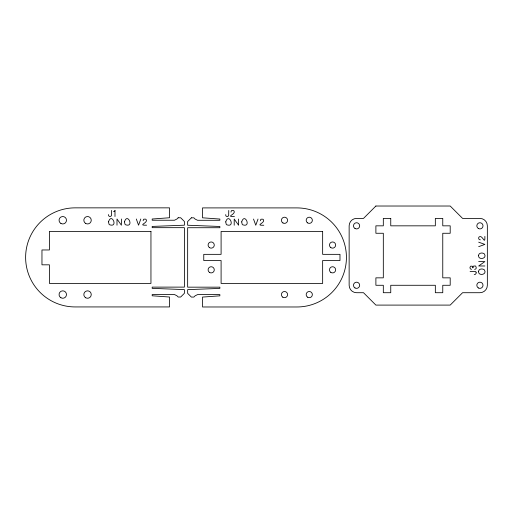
<?xml version="1.0" encoding="UTF-8"?>
<svg xmlns="http://www.w3.org/2000/svg" width="513" height="513" viewBox="0 0 513 513"><rect width="100%" height="100%" fill="white"/><g stroke="black" fill="none" stroke-linecap="round" stroke-linejoin="round"><path stroke-width="0.77" d="M484.875 236.397C485.17 245.522 482.887 235.647 479.783 236.615C477.885 236.974 478.469 240.11 480.38 239.834M111.539 210.413L111.475 215.543A1.43 1.43 0 0 1 111.308 215.89L110.237 216.518A1.988 1.988 0 0 1 109.724 216.499L108.846 216.005A1.347 1.347 0 0 1 108.589 215.55L108.525 214.562M228.747 210.458L228.683 215.595A1.43 1.43 0 0 1 228.522 215.941L227.445 216.563A1.988 1.988 0 0 1 226.938 216.544L226.053 216.05A1.347 1.347 0 0 1 225.797 215.601L225.739 214.607M143.14 220.699L143.525 219.487A1.385 1.385 0 0 1 143.89 219.16L145.724 219.166A1.359 1.359 0 0 1 146.064 219.474C148.642 222.95 136.9 225.457 146.583 225.194M230.978 212.081L231.357 210.869A1.385 1.385 0 0 1 231.729 210.542L233.562 210.548A1.359 1.359 0 0 1 233.902 210.856C236.48 214.325 224.739 216.832 234.415 216.576M260.354 220.75L260.732 219.538A1.385 1.385 0 0 1 261.104 219.211L262.938 219.218A1.359 1.359 0 0 1 263.278 219.526C265.856 222.995 254.115 225.502 263.791 225.239M140.806 219L138.561 225.194L136.311 219M258.013 219.051L255.769 225.239L253.525 219.051M478.68 246.663L484.875 244.419L478.68 242.168M113.527 211.67L114.418 211.382A1.353 1.353 0 0 0 114.732 211.099L114.989 210.33L114.989 216.524M474.66 269.466L475.872 268.87A1.686 1.686 0 0 0 476.09 268.434L476.179 268.087A2.931 2.931 0 0 0 476.199 267.497L475.737 266.247A1.27 1.27 0 0 0 475.352 265.984L473.717 266.042A1.385 1.385 0 0 0 473.326 266.35L472.89 267.966L472.582 266.555A1.173 1.173 0 0 0 472.281 266.234L470.774 266.138L470.036 267.19A3.014 3.014 0 0 0 470.017 267.805A2.238 2.238 0 0 0 470.081 268.184A1.68 1.68 0 0 0 470.209 268.504A1.507 1.507 0 0 0 470.479 268.883L470.831 269.139A1.494 1.494 0 0 0 471.255 269.28L471.556 269.306M478.68 261.572L484.875 261.572L478.68 265.978L484.875 265.978M474.243 274.449L475.468 274.282L476.173 273.249A1.988 1.988 0 0 0 476.199 272.743L476.173 272.583A1.43 1.43 0 0 0 476.045 272.172M470.094 271.435L475.224 271.505A1.43 1.43 0 0 1 475.57 271.666L475.775 271.826A1.295 1.295 0 0 1 476.019 272.153M238.609 219.051L238.609 225.239L234.204 219.051L234.204 225.239M121.401 219L121.401 225.194L116.996 219L116.996 225.194M108.532 221.847L108.993 224.13A2.174 2.174 0 0 0 109.526 224.739C118.702 227.971 111.449 211.972 108.532 221.847M124.486 221.847L124.954 224.13A2.174 2.174 0 0 0 125.48 224.739C134.656 227.971 127.404 211.972 124.486 221.847M225.739 221.898L226.207 224.175A2.174 2.174 0 0 0 226.733 224.784C235.909 228.022 228.657 212.016 225.739 221.898M241.7 221.898L242.162 224.175A2.174 2.174 0 0 0 242.687 224.784C251.864 228.022 244.618 212.016 241.7 221.898M478.533 255.487C478.058 260.38 487.26 258.802 484.567 254.243A2.27 2.27 0 0 0 484.041 253.659C482.252 252.447 478.674 252.858 478.533 255.487M478.533 271.441C478.058 276.334 487.26 274.756 484.567 270.197A2.27 2.27 0 0 0 484.041 269.62C482.252 268.402 478.674 268.818 478.533 271.441M178.191 217.762L176.953 219L174.478 220.237L152.188 220.237L152.188 219L169.527 217.762L169.527 207.855L75.154 207.855A49.537 49.537 0 0 0 25.618 257.391A49.537 49.537 0 0 0 75.154 306.934L169.527 306.934L169.527 297.027L152.188 295.783L152.188 294.545L174.478 294.545L176.953 295.783L178.191 297.027L180.672 297.027L184.385 293.308L184.385 289.595L152.188 288.357L152.188 287.12L184.385 287.12L184.385 227.669L152.188 227.669L152.188 226.432L184.385 225.194L184.385 221.481L180.672 217.762L178.191 217.762M191.375 217.813L187.655 221.526L187.655 225.239L219.859 226.483L219.859 227.721L187.655 227.721L187.655 287.165L219.859 287.165L219.859 288.402L187.655 289.64L187.655 293.359L191.375 297.072L193.85 297.072L195.087 295.834L197.563 294.597L219.859 294.597L219.859 295.834L202.52 297.072L202.52 306.979L296.886 306.979A49.537 49.537 0 0 0 346.429 257.443A49.537 49.537 0 0 0 296.886 207.906L202.52 207.906L202.52 217.813L219.859 219.051L219.859 220.289L197.563 220.289L195.087 219.051L193.85 217.813L191.375 217.813M375.888 206.021L363.505 218.403L356.567 218.403A7.432 7.432 0 0 0 349.141 225.835L349.141 285.279A7.432 7.432 0 0 0 356.567 292.711L363.505 292.711L375.888 305.094L450.196 305.094L462.579 292.711L479.918 292.711A7.432 7.432 0 0 0 487.35 285.279L487.35 225.835A7.432 7.432 0 0 0 479.918 218.403L462.579 218.403L450.196 206.021L375.888 206.021M390.752 218.403L383.32 218.403L383.32 225.835L375.888 225.835L375.888 233.268L383.32 233.268L383.32 277.847L375.888 277.847L375.888 285.279L383.32 285.279L383.32 292.711L390.752 292.711L390.752 285.279L435.338 285.279L435.338 292.711L442.764 292.711L442.764 285.279L450.196 285.279L450.196 277.847L442.764 277.847L442.764 233.268L450.196 233.268L450.196 225.835L442.764 225.835L442.764 218.403L435.338 218.403L435.338 225.835L390.752 225.835L390.752 218.403M150.95 231.389L49.395 231.389L49.395 249.966L41.963 249.966L41.963 264.823L49.395 264.823L49.395 283.4L150.95 283.4L150.95 231.389M322.651 231.434L221.097 231.434L221.097 254.345L203.757 254.345L203.757 260.54L221.097 260.54L221.097 283.452L322.651 283.452L322.651 260.54L339.984 260.54L339.984 254.345L322.651 254.345L322.651 231.434M60.912 223.456A3.713 3.713 0 0 0 66.485 220.237A3.713 3.713 0 0 0 60.912 217.025A3.713 3.713 0 0 0 60.912 223.456M85.684 223.456A3.713 3.713 0 0 0 91.256 220.237A3.713 3.713 0 0 0 85.684 217.025A3.713 3.713 0 0 0 85.684 223.456M85.684 297.764A3.713 3.713 0 0 0 91.256 294.545A3.713 3.713 0 0 0 85.684 291.333A3.713 3.713 0 0 0 85.684 297.764M60.912 297.764A3.713 3.713 0 0 0 66.485 294.545A3.713 3.713 0 0 0 60.912 291.333A3.713 3.713 0 0 0 60.912 297.764M282.958 222.969A3.097 3.097 0 0 0 287.601 220.289A3.097 3.097 0 0 0 282.958 217.608A3.097 3.097 0 0 0 282.958 222.969M307.537 222.854A3.097 3.097 0 0 0 312.359 220.507A3.097 3.097 0 0 0 307.922 217.506A3.097 3.097 0 0 0 307.537 222.854M282.772 297.162A3.097 3.097 0 0 0 287.594 294.815A3.097 3.097 0 0 0 283.15 291.807A3.097 3.097 0 0 0 282.772 297.162M307.537 297.162A3.097 3.097 0 0 0 312.359 294.815A3.097 3.097 0 0 0 307.922 291.807A3.097 3.097 0 0 0 307.537 297.162M330.821 247.619A3.097 3.097 0 0 0 335.643 245.278A3.097 3.097 0 0 0 331.206 242.271A3.097 3.097 0 0 0 330.821 247.619M330.821 272.39A3.097 3.097 0 0 0 335.643 270.05A3.097 3.097 0 0 0 331.206 267.042A3.097 3.097 0 0 0 330.821 272.39M209.451 272.39A3.097 3.097 0 0 0 214.274 270.05A3.097 3.097 0 0 0 209.836 267.042A3.097 3.097 0 0 0 209.451 272.39M209.451 247.619A3.097 3.097 0 0 0 214.274 245.278A3.097 3.097 0 0 0 209.836 242.271A3.097 3.097 0 0 0 209.451 247.619M355.022 228.516A3.097 3.097 0 0 0 359.664 225.835A3.097 3.097 0 0 0 355.022 223.155A3.097 3.097 0 0 0 355.022 228.516M355.022 287.96A3.097 3.097 0 0 0 359.664 285.279A3.097 3.097 0 0 0 355.022 282.599A3.097 3.097 0 0 0 355.022 287.96M478.373 287.96A3.097 3.097 0 0 0 483.015 285.279A3.097 3.097 0 0 0 478.373 282.599A3.097 3.097 0 0 0 478.373 287.96M478.373 228.516A3.097 3.097 0 0 0 483.015 225.835A3.097 3.097 0 0 0 478.373 223.155A3.097 3.097 0 0 0 478.373 228.516"/></g></svg>
